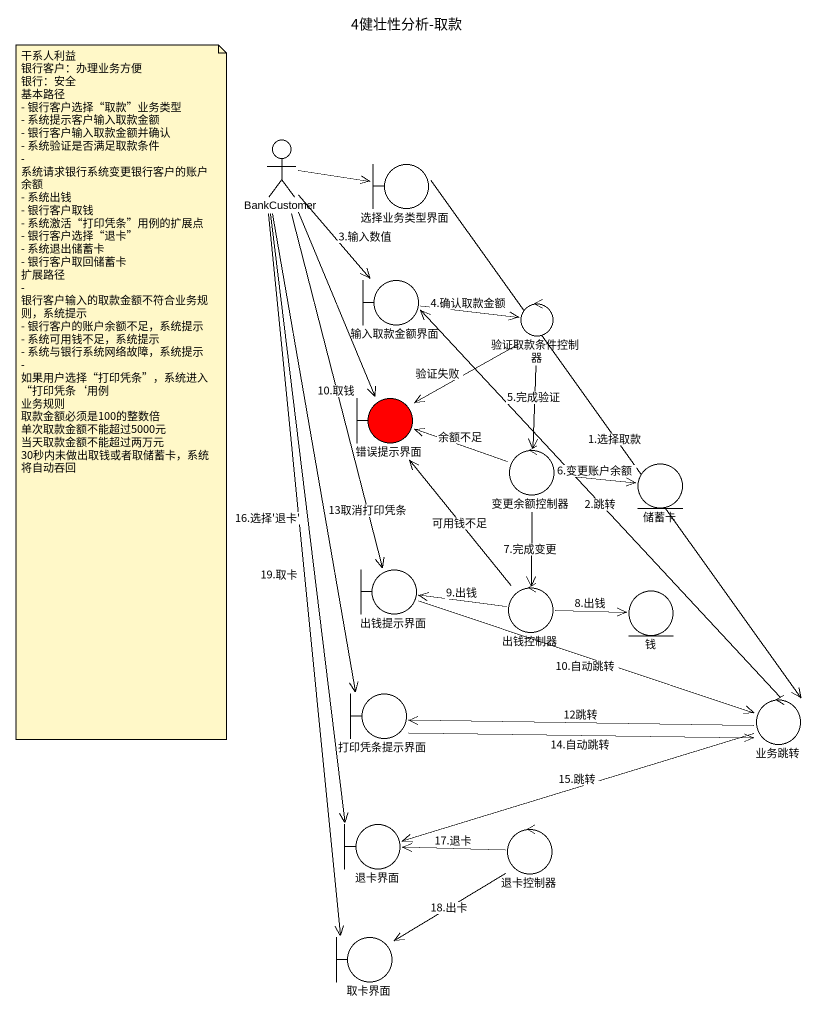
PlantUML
@startuml
title 4健壮性分析-取款
actor BankCustomer
boundary 选择业务类型界面
boundary 输入取款金额界面
control 验证取款条件控制器
boundary 错误提示界面 #FF0000
control 变更余额控制器
entity 储蓄卡
boundary 出钱提示界面
control 出钱控制器
entity 钱
boundary 打印凭条提示界面
control 业务跳转
boundary 退卡界面
control 退卡控制器
boundary 取卡界面
BankCustomer -right-> 选择业务类型界面
BankCustomer --> 输入取款金额界面 : 3.输入数值
BankCustomer --> 错误提示界面
BankCustomer --> 出钱提示界面 : 10.取钱
BankCustomer --> 打印凭条提示界面 : 13取消打印凭条
BankCustomer --> 退卡界面 : 16.选择'退卡'
BankCustomer --> 取卡界面 : 19.取卡
选择业务类型界面 --> 业务跳转 : 1.选择取款
输入取款金额界面 -right-> 验证取款条件控制器 : 4.确认取款金额
验证取款条件控制器 --> 错误提示界面 : 验证失败
验证取款条件控制器 --> 变更余额控制器 : 5.完成验证
变更余额控制器 -left-> 错误提示界面 : 余额不足
变更余额控制器 -right-> 储蓄卡 : 6.变更账户余额
变更余额控制器 --> 出钱控制器 : 7.完成变更
出钱提示界面 -right-> 业务跳转 : 10.自动跳转
出钱控制器 -up-> 错误提示界面 : 可用钱不足
出钱控制器 -left-> 出钱提示界面 : 9.出钱
出钱控制器 -right-> 钱 : 8.出钱
打印凭条提示界面 -right-> 业务跳转 : 14.自动跳转
业务跳转 -up-> 输入取款金额界面 : 2.跳转
业务跳转 -left-> 打印凭条提示界面 : 12跳转
业务跳转 -left-> 退卡界面 : 15.跳转
退卡控制器 -left-> 退卡界面 : 17.退卡
退卡控制器 --> 取卡界面 : 18.出卡
note as N1
  干系人利益
  银行客户：办理业务方便
  银行：安全
  基本路径
  - 银行客户选择“取款”业务类型
  - 系统提示客户输入取款金额
  - 银行客户输入取款金额并确认
  - 系统验证是否满足取款条件
  - 系统请求银行系统变更银行客户的账户余额
  - 系统出钱
  - 银行客户取钱
  - 系统激活“打印凭条”用例的扩展点
  - 银行客户选择“退卡”
  - 系统退出储蓄卡
  - 银行客户取回储蓄卡
  扩展路径
  - 银行客户输入的取款金额不符合业务规则，系统提示
  - 银行客户的账户余额不足，系统提示
  - 系统可用钱不足，系统提示
  - 系统与银行系统网络故障，系统提示
  - 如果用户选择“打印凭条”，系统进入“打印凭条‘用例
  业务规则
  取款金额必须是100的整数倍
  单次取款金额不能超过5000元
  当天取款金额不能超过两万元
  30秒内未做出取钱或者取储蓄卡，系统将自动吞回
end note
@enduml
